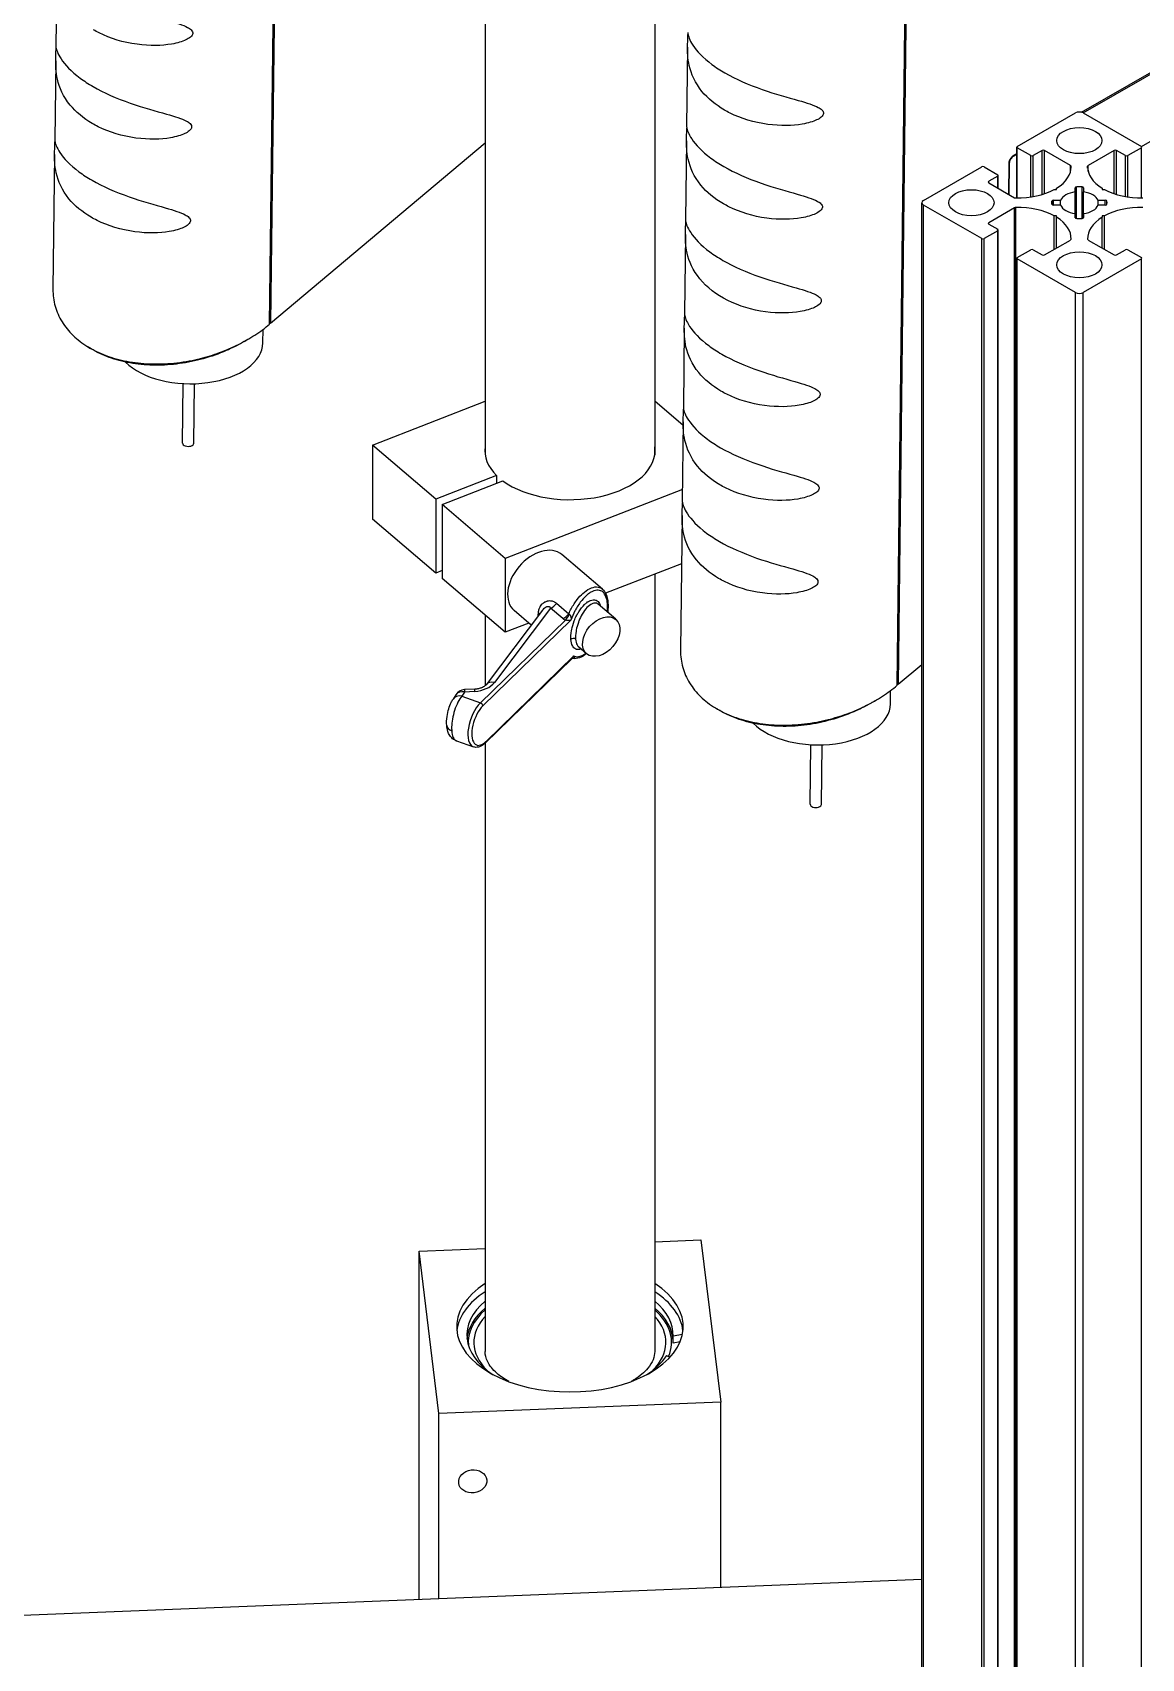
# Model space of a CAD drawing. Header units: millimetres. Extents: x 0 to 7722, y 0 to 5460.
# Drawn here: x 5138.8 to 5335, y 4114.8 to 4402.5 of the extents above; entities that cross this region are included whole.
import ezdxf

# ---------------------------------------------------------------- set-up
doc = ezdxf.new("R2010")
doc.units = ezdxf.units.MM
doc.header["$LTSCALE"] = 5
doc.layers.get('0').update_dxf_attribs({"linetype": 'CONTINUOUS'})

# ---------------------------------------------------------------- blocks, each defined once
blk = doc.blocks.new('RWFWFWEWEFWEFWEF')
for p, q in [((813.88, 754.18), (1248.61, 1004.52)), ((814.23, 754.05), (1249.1, 1004.47)), ((824.52, 748.12), (1259.39, 998.55)), ((670.23, 716.69), (671.76, 843.42)), ((671.93, 843.46), (670.4, 716.86)), ((708.37, 836.53), (708.37, 693.57)), ((738.37, 823.03), (738.37, 693.57)), ((632.56, 779.89), (632.39, 765.87)), ((781.3, 652.78), (782.78, 779.49)), ((782.95, 779.53), (781.47, 652.95)), ((744.19, 765.71), (744.02, 751.7)), ((632.36, 763.3), (632.19, 749.29)), ((802.53, 748.12), (812.82, 754.05)), ((814.23, 754.05), (824.52, 748.12)), ((814.23, 754.05), (824.52, 748.12)), ((670.4, 716.86), (708.37, 748.75)), ((743.99, 749.13), (743.83, 735.12)), ((632.16, 746.72), (631.87, 722.94)), ((802.44, 746.79), (801.77, 746.41)), ((801.84, 746.37), (801.77, 746.41)), ((802.44, 746.71), (801.84, 746.37)), ((802.44, 739.01), (802.44, 748)), ((804.94, 746.5), (802.53, 747.88)), ((802.53, 739.01), (802.53, 747.88)), ((804.94, 739.18), (804.94, 746.5)), ((806.95, 747.41), (805.36, 746.5)), ((805.36, 739.25), (805.36, 746.5)), ((806.95, 739.63), (806.95, 747.41)), ((811.97, 744.76), (807.37, 747.41)), ((807.37, 739.76), (807.37, 747.41)), ((819.68, 747.41), (815.08, 744.76)), ((819.68, 739.76), (819.68, 747.41)), ((821.69, 746.5), (820.1, 747.41)), ((820.1, 739.63), (820.1, 747.41)), ((821.69, 739.25), (821.69, 746.5)), ((824.52, 747.88), (822.12, 746.5)), ((822.12, 739.18), (822.12, 746.5)), ((824.52, 739.01), (824.52, 747.88)), ((785.95, 738.58), (796.24, 744.5)), ((796.66, 744.5), (799.07, 743.12)), ((799.07, 742.87), (797.48, 741.96)), ((799.07, 740.8), (799.07, 742.87)), ((799.15, 740.74), (799.15, 742.99)), ((801.06, 745.19), (800.99, 739.69)), ((801.13, 745.15), (801.06, 745.19)), ((801.13, 745.15), (801.06, 739.65)), ((811.97, 743.72), (811.97, 744.76)), ((812.06, 744.31), (812.06, 744.65)), ((814.99, 744.31), (814.99, 744.65)), ((815.08, 743.72), (815.08, 744.76)), ((797.48, 741.71), (797.48, 741.96)), ((797.48, 741.71), (802.07, 739.06)), ((809.06, 740.49), (809.5, 740.49)), ((809.5, 740.49), (809.5, 740.74)), ((812.78, 740.08), (812.78, 740.81)), ((812.78, 736.26), (812.78, 740.08)), ((813.05, 735.36), (813.05, 740.98)), ((814, 735.36), (814, 740.98)), ((814.27, 740.81), (814.27, 740.08)), ((814.27, 736.26), (814.27, 740.08)), ((817.56, 740.74), (817.56, 740.49)), ((817.56, 740.49), (817.99, 740.49)), ((785.66, -271.5), (785.66, 738.17)), ((796.24, 731.84), (785.95, 737.76)), ((785.95, -271.91), (785.95, 737.76)), ((802.07, 737.27), (797.48, 734.63)), ((802.07, -272.4), (802.07, 737.27)), ((802.28, -272.35), (802.28, 737.33)), ((808.65, 737.89), (808.65, 738.44)), ((808.95, 738.6), (810.21, 738.6)), ((808.95, 737.74), (808.95, 738.6)), ((810.21, 737.74), (808.95, 737.74)), ((810.21, 737.74), (810.21, 738.6)), ((816.84, 737.74), (816.84, 738.6)), ((816.84, 738.6), (818.1, 738.6)), ((818.1, 737.74), (816.84, 737.74)), ((818.1, 737.74), (818.1, 738.6)), ((818.4, 737.89), (818.4, 738.44)), ((797.48, 734.38), (797.48, 734.63)), ((797.48, 734.38), (799.07, 733.47)), ((809.5, 735.85), (809.06, 735.85)), ((809.06, 729.9), (809.06, 735.85)), ((809.5, 735.6), (809.5, 735.85)), ((809.5, 730.15), (809.5, 735.6)), ((812.78, 735.53), (812.78, 736.26)), ((812.78, 735.51), (812.78, 736.26)), ((814.27, 735.51), (814.27, 736.26)), ((814.27, 736.26), (814.27, 735.53)), ((817.99, 735.85), (817.56, 735.85)), ((817.56, 735.85), (817.56, 735.6)), ((817.56, 730.15), (817.56, 735.6)), ((817.99, 729.9), (817.99, 735.85)), ((743.8, 732.55), (743.63, 718.54)), ((796.24, -277.83), (796.24, 731.84)), ((799.07, 733.22), (796.66, 731.84)), ((796.66, -277.83), (796.66, 731.84)), ((799.07, -276.45), (799.07, 733.22)), ((799.15, -276.33), (799.15, 733.34)), ((807.37, 728.93), (811.97, 731.57)), ((815.08, 731.57), (819.68, 728.93)), ((802.44, -281.34), (802.44, 728.34)), ((802.53, 728.46), (804.94, 729.84)), ((812.82, 722.29), (802.53, 728.21)), ((802.53, -281.46), (802.53, 728.21)), ((805.36, 729.84), (806.95, 728.93)), ((824.52, 728.21), (814.23, 722.29)), ((820.1, 728.93), (821.69, 729.84)), ((822.12, 729.84), (824.52, 728.46)), ((824.52, -281.46), (824.52, 728.21)), ((812.82, -287.38), (812.82, 722.29)), ((814.23, -287.38), (814.23, 722.29)), ((670.4, 716.86), (670.23, 716.75)), ((669.03, 713.35), (669.06, 715.76)), ((743.6, 715.96), (743.44, 701.95)), ((654.81, 695.62), (654.94, 706.17)), ((656.81, 695.6), (656.94, 706.14)), ((688.41, 695.27), (708.37, 703.03)), ((738.37, 703.09), (743.4, 698.8)), ((743.41, 699.38), (743.25, 685.37)), ((688.41, 695.27), (688.41, 682.19)), ((699.61, 685.73), (688.41, 695.27)), ((710.37, 689.91), (699.61, 685.73)), ((700.73, 684.77), (711.49, 688.96)), ((710.37, 689.91), (710.37, 688.52)), ((699.61, 685.73), (699.61, 672.64)), ((743.27, 687.42), (711.93, 675.23)), ((699.61, 672.64), (688.41, 682.19)), ((700.73, 684.77), (700.73, 671.69)), ((711.93, 675.23), (700.73, 684.77)), ((743.22, 682.79), (742.94, 659.03)), ((711.93, 675.23), (711.93, 662.15)), ((729.11, 669.79), (721.94, 675.89)), ((743.12, 674.28), (729.67, 669.05)), ((700.73, 673.08), (699.61, 672.64)), ((711.93, 662.15), (700.73, 671.69)), ((738.37, 672.44), (738.37, 534.86)), ((708.37, 665.18), (708.37, 652.72)), ((718.51, 666.07), (708.53, 652.88)), ((719.96, 666.41), (710, 653.25)), ((716.52, 663.43), (713.51, 666)), ((722.13, 664.57), (719.96, 666.41)), ((721, 667.28), (723.16, 665.43)), ((723.88, 666.8), (723.88, 666.8)), ((731.52, 664.45), (728.38, 667.12)), ((707.52, 649.67), (722.57, 664.32)), ((723.54, 664.29), (707.97, 649.12)), ((716.12, 663.78), (711.93, 662.15)), ((726.33, 658.36), (724.91, 659.57)), ((723.64, 657.42), (708.4, 642.58)), ((708.46, 642.79), (724.04, 657.96)), ((781.47, 652.95), (785.66, 656.47)), ((703.17, 651.09), (702.68, 650.34)), ((704.72, 651.58), (704.24, 650.83)), ((704.24, 650.83), (707.52, 649.67)), ((706.5, 652.11), (704.72, 652)), ((706.51, 651.7), (704.72, 651.58)), ((780.1, 649.45), (780.13, 651.85)), ((781.47, 652.95), (781.3, 652.84)), ((703.29, 642.93), (706.3, 641.87)), ((708.37, 642.56), (708.37, 534.86)), ((765.89, 631.72), (766.01, 642.26)), ((767.89, 631.69), (768.01, 642.23)), ((696.69, 552.63), (708.37, 553.1)), ((700.18, 523.91), (696.69, 552.63)), ((696.69, 490.97), (696.69, 552.63)), ((738.37, 554.31), (746.56, 554.64)), ((746.56, 554.64), (750.05, 525.92)), ((743.28, 537.9), (741.62, 537.56)), ((741.62, 536.34), (741.62, 537.56)), ((742.87, 536.59), (741.62, 536.34)), ((740.49, 534.17), (741.09, 533.87)), ((750.05, 525.92), (700.18, 523.91)), ((700.18, 491.11), (700.18, 523.91)), ((750.05, 493.12), (750.05, 525.92)), ((785.66, 494.55), (309.92, 475.38))]:
    blk.add_line(p, q)
blk.add_arc((704.85, 650), 2, 93.7239, 147.1113)
for centre, major_axis, ratio, start_param, end_param in [((813.53, 753.64), (1, 0), 0.575862, 0.785398, 2.356194), ((802.74, 748), (-0.3, 0), 0.575862, 5.497787, 7.068583), ((824.31, 748), (0.3, 0), 0.575862, 5.497787, 7.068583), ((801.76, 745.59), (-0.499, -0.867), 0.578093, 3.911442, 5.482239), ((801.83, 745.55), (-0.499, -0.867), 0.578093, 3.911442, 5.482239), ((805.15, 746.62), (-0.3, 0), 0.575862, 0.785398, 2.356194), ((807.16, 747.29), (-0.3, 0), 0.575862, 3.926991, 5.497787), ((819.89, 747.29), (-0.3, 0), 0.575862, 3.926991, 5.497787), ((821.91, 746.62), (-0.3, 0), 0.575862, 0.785398, 2.356194), ((796.45, 744.38), (0.3, 0), 0.575862, 0.785398, 2.356194), ((798.85, 742.99), (0.3, 0), 0.575862, 5.497787, 7.068583), ((802.57, 744.48), (9.5, 0), 0.575862, 5.529887, 6.313568), ((811.76, 744.64), (0.3, 0), 0.575862, 0.030383, 0.785398), ((824.49, 744.48), (-9.5, 0), 0.575862, 6.252803, 7.036484), ((815.29, 744.64), (-0.3, 0), 0.575862, 5.497787, 6.252803), ((797.69, 741.83), (-0.3, 0), 0.575862, 5.497787, 7.068583), ((802.57, 744.48), (9.5, 0), 0.575862, 4.682006, 5.465688), ((813.53, 738.17), (-3.4, 0), 0.575862, 4.933427, 6.062147), ((813.08, 740.81), (-0.3, 0), 0.575862, 4.809801, 6.284743), ((813.53, 738.17), (4.9, 0), 0.575862, 1.473384, 1.668209), ((813.97, 740.81), (0.3, 0), 0.575862, 6.281627, 7.756569), ((813.53, 738.17), (3.4, 0), 0.575862, 0.221038, 1.349758), ((824.49, 744.48), (9.5, 0), 0.575862, 3.95909, 4.742772), ((786.66, 738.17), (-1, 0), 0.575862, 5.497787, 7.068583), ((802.29, 739.18), (0.3, 0), 0.575862, 3.926991, 4.682006), ((802.29, 737.15), (-0.3, 0), 0.575862, 4.742772, 5.497787), ((802.57, 731.86), (-9.5, 0), 0.575862, 3.95909, 4.742772), ((813.53, 738.17), (-4.9, 0), 0.575862, 6.185773, 6.380598), ((808.95, 738.43), (-0.3, 0), 0.575862, 4.710831, 6.185773), ((808.95, 737.91), (-0.3, 0), 0.575862, 0.097412, 1.572354), ((813.53, 738.17), (-3.4, 0), 0.575862, 0.221038, 1.349758), ((813.53, 738.17), (3.4, 0), 0.575862, 4.933427, 6.062147), ((824.49, 731.86), (-9.5, 0), 0.575862, 4.682006, 5.465688), ((818.1, 738.43), (0.3, 0), 0.575862, 0.097412, 1.572354), ((818.1, 737.91), (0.3, 0), 0.575862, 4.710831, 6.185773), ((813.53, 738.17), (4.9, 0), 0.575862, 6.185773, 6.380598), ((797.69, 734.5), (-0.3, 0), 0.575862, 5.497787, 7.068583), ((802.57, 731.86), (9.5, 0), 0.575862, 6.252803, 7.036484), ((813.08, 735.53), (-0.3, 0), 0.575862, 6.281627, 7.756569), ((813.53, 738.17), (-4.9, 0), 0.575862, 1.473384, 1.668209), ((813.97, 735.53), (0.3, 0), 0.575862, 4.809801, 6.284743), ((824.49, 731.86), (-9.5, 0), 0.575862, 5.529887, 6.313568), ((796.45, 731.96), (-0.3, 0), 0.575862, 0.785398, 2.356194), ((798.85, 733.34), (0.3, 0), 0.575862, 5.497787, 7.068583), ((811.76, 731.7), (0.3, 0), 0.575862, 5.497787, 6.252803), ((815.29, 731.7), (-0.3, 0), 0.575862, 0.030383, 0.785398), ((802.74, 728.34), (-0.3, 0), 0.575862, 5.497787, 7.068583), ((805.15, 729.72), (0.3, 0), 0.575862, 0.785398, 2.356194), ((807.16, 729.05), (0.3, 0), 0.575862, 3.926991, 5.497787), ((819.89, 729.05), (0.3, 0), 0.575862, 3.926991, 5.497787), ((821.91, 729.72), (0.3, 0), 0.575862, 0.785398, 2.356194), ((824.31, 728.34), (0.3, 0), 0.575862, 5.497787, 7.068583), ((813.53, 722.7), (-1, 0), 0.575862, 0.785398, 2.356194), ((656.03, 713.51), (13, -0.16), 0.567712, 3.663323, 6.283185), ((655.81, 695.61), (-1, 0.012), 0.567712, 0, 3.141593), ((723.37, 694.28), (-15.05, 0), 0.575862, 6.201649, 6.810922), ((723.37, 694.28), (15.05, 0), 0.575862, 3.802317, 6.364722), ((717.73, 670.94), (-4.22, -4.95), 0.677403, 3.141593, 6.283185), ((716.17, 665.29), (-1.99, 0.18), 0.338841, 3.567301, 3.797974), ((719.84, 667.99), (1.3, 1.52), 0.677403, 4.115438, 4.815649), ((722, 666.15), (1.3, 1.52), 0.677403, 4.115438, 4.815649), ((722.45, 665.9), (0.67, 1.89), 0.468314, 3.901102, 4.573838), ((726.27, 662.89), (1.76, 4.96), 0.468314, 0.625527, 0.682803), ((729.61, 667.34), (0.498, 0.039), 0.60839, 5.65202, 6.283186), ((736.43, 675.45), (-14.47, -10.7), 0.243558, 0.056488, 0.162838), ((723.96, 660.74), (0.498, 0.039), 0.60839, 0.548051, 2.510428), ((706.4, 654.13), (-3.99, -0.31), 0.60839, 1.549535, 2.6464), ((710.13, 651.67), (-1.59, 1.21), 0.698304, 5.267309, 6.283185), ((704.36, 649.25), (-1.68, 1.09), 0.719813, 5.214787, 6.28319), ((704.85, 650), (-1.68, 1.09), 0.719813, 5.214787, 6.283185), ((704.85, 650), (-0.13, 2), 0.016873, 0, 0.65414), ((706.63, 650.12), (-0.13, 2), 0.016873, 0, 0.65414), ((707.8, 646.11), (-1.5, -4.24), 0.468314, 3.901102, 6.283185), ((708.22, 645.96), (-1.34, -3.77), 0.468314, 3.901102, 7.042695), ((707.55, 649.27), (0.349, -0.358), 0.640736, 0.656028, 2.226824), ((767.1, 649.61), (13, -0.15), 0.567938, 3.664218, 6.283185), ((703.55, 645.79), (-1.99, -0.16), 0.60839, 0.000003, 0.939632), ((708.05, 642.94), (0.349, -0.358), 0.640736, 0, 0.656028), ((766.89, 631.71), (-1, 0.012), 0.567938, 0, 3.141593), ((723.37, 539.27), (-20.05, 0), 0.575862, 5.557628, 10.150335), ((723.37, 537.8), (-20.05, 0), 0.575862, 5.557628, 6.219415), ((723.37, 537.8), (20.05, 0), 0.575862, 0.06377, 0.725557), ((723.37, 537.8), (-18.25, 0), 0.575862, 5.677159, 7.016184), ((723.37, 536.58), (-18.25, 0), 0.575862, 5.677159, 6.224809), ((723.37, 536.49), (-18, 0), 0.575862, 5.6975, 6.330929), ((723.37, 536.49), (-17, 0), 0.575862, 5.793228, 6.811082), ((723.37, 536.49), (17, 0), 0.575862, 5.755289, 6.773143), ((723.37, 537.8), (18.25, 0), 0.575862, 6.260414, 6.889212), ((723.37, 536.58), (18.25, 0), 0.575862, 0.022771, 0.606027), ((723.37, 536.49), (18, 0), 0.575862, 6.039891, 6.868871), ((723.37, 537.8), (18.25, 0), 0.575862, 5.550186, 5.930148)]:
    blk.add_ellipse(centre, major_axis=major_axis, ratio=ratio, start_param=start_param, end_param=end_param)
for centre, major_axis, ratio in [((813.53, 749.16), (4, 0), 0.575862), ((794.43, 738.17), (4, 0), 0.575862), ((813.53, 727.17), (4, 0), 0.575862), ((728.92, 661.4), (-2.59, -3.04), 0.677403), ((706.16, 511.89), (2.48, 0.3), 0.815551)]:
    blk.add_ellipse(centre, major_axis=major_axis, ratio=ratio)
for points, knots in [([(639.19, 775.31), (641.09, 774.21), (643.33, 773.24), (648.1, 771.57), (650.31, 770.97), (653.68, 770.01), (654.91, 769.62), (655.93, 769.08), (656.16, 768.93), (656.44, 768.65), (656.53, 768.54), (656.61, 768.31), (656.63, 768.21), (656.6, 768.01), (656.57, 767.92), (656.44, 767.7), (656.33, 767.58), (655.98, 767.28), (655.69, 767.11), (654.76, 766.68), (653.89, 766.42), (651.17, 765.95), (649.05, 765.89), (644.32, 766.53), (642.05, 767.23), (639.72, 768.38), (639.38, 768.57), (639.05, 768.76)], [0, 0, 0, 0, 0.80873, 0.80873, 1.585151, 1.585151, 2.225337, 2.225337, 2.416734, 2.416734, 2.529093, 2.529093, 2.612575, 2.612575, 2.695402, 2.695402, 2.810775, 2.810775, 3.034285, 3.034285, 3.536237, 3.536237, 4.364925, 4.364925, 5.249459, 5.249459, 5.406479, 5.406479, 5.406479, 5.406479]), ([(744.22, 768.29), (744.21, 768.24), (744.22, 768.16), (744.3, 767.69), (744.51, 766.97), (745.8, 765.01), (746.9, 763.83), (749.2, 762.12), (749.98, 761.62), (750.81, 761.14)], [8.801493, 8.801493, 8.801493, 8.801493, 9.019225, 9.019225, 9.766629, 9.766629, 10.588479, 10.588479, 10.944218, 10.944218, 10.944218, 10.944218]), ([(638.82, 752.19), (637.26, 753.1), (635.94, 754.2), (633.68, 756.96), (633, 758.53), (632.38, 761.3), (632.34, 762.48), (632.37, 763.76), (632.38, 764.1), (632.4, 764.62), (632.41, 764.82), (632.42, 765.14), (632.43, 765.26), (632.43, 765.44), (632.43, 765.5), (632.43, 765.55)], [5.411798, 5.411798, 5.411798, 5.411798, 6.157643, 6.157643, 7.051403, 7.051403, 7.815114, 7.815114, 8.052426, 8.052426, 8.189695, 8.189695, 8.28148, 8.28148, 8.336067, 8.336067, 8.336067, 8.336067]), ([(632.39, 765.87), (632.39, 765.83), (632.39, 765.75), (632.48, 765.27), (632.69, 764.56), (633.98, 762.6), (635.08, 761.41), (637.38, 759.71), (638.15, 759.21), (638.99, 758.73)], [8.800541, 8.800541, 8.800541, 8.800541, 9.019225, 9.019225, 9.766629, 9.766629, 10.588479, 10.588479, 10.944218, 10.944218, 10.944218, 10.944218]), ([(750.74, 754.56), (749.14, 755.48), (747.79, 756.59), (745.51, 759.38), (744.83, 760.94), (744.2, 763.72), (744.17, 764.9), (744.19, 766.17), (744.21, 766.51), (744.23, 767.03), (744.24, 767.24), (744.25, 767.56), (744.25, 767.68), (744.26, 767.8), (744.26, 767.81), (744.26, 767.82)], [5.398067, 5.398067, 5.398067, 5.398067, 6.157643, 6.157643, 7.051403, 7.051403, 7.815114, 7.815114, 8.052426, 8.052426, 8.189695, 8.189695, 8.28148, 8.28148, 8.290683, 8.290683, 8.290683, 8.290683]), ([(750.81, 761.14), (752.72, 760.04), (754.95, 759.06), (759.72, 757.4), (761.94, 756.8), (765.3, 755.84), (766.54, 755.45), (767.55, 754.91), (767.79, 754.76), (768.07, 754.48), (768.16, 754.36), (768.23, 754.16), (768.25, 754.08), (768.25, 754.01)], [0, 0, 0, 0, 0.80873, 0.80873, 1.585151, 1.585151, 2.225337, 2.225337, 2.416734, 2.416734, 2.529093, 2.529093, 2.59477, 2.59477, 2.59477, 2.59477]), ([(638.99, 758.73), (640.89, 757.63), (643.13, 756.65), (647.9, 754.98), (650.11, 754.39), (653.48, 753.42), (654.71, 753.04), (655.73, 752.49), (655.96, 752.34), (656.24, 752.06), (656.33, 751.95), (656.41, 751.73), (656.43, 751.63), (656.4, 751.43), (656.37, 751.33), (656.24, 751.11), (656.13, 751), (655.78, 750.69), (655.49, 750.53), (654.56, 750.09), (653.69, 749.83), (650.97, 749.36), (648.85, 749.3), (644.12, 749.94), (641.85, 750.64), (639.51, 751.8), (639.16, 751.99), (638.82, 752.19)], [0, 0, 0, 0, 0.80873, 0.80873, 1.585151, 1.585151, 2.225337, 2.225337, 2.416734, 2.416734, 2.529093, 2.529093, 2.612575, 2.612575, 2.695402, 2.695402, 2.810775, 2.810775, 3.034285, 3.034285, 3.536237, 3.536237, 4.364925, 4.364925, 5.249459, 5.249459, 5.411798, 5.411798, 5.411798, 5.411798]), ([(768.25, 754.01), (768.25, 753.99), (768.24, 753.96), (768.23, 753.84), (768.19, 753.75), (768.07, 753.53), (767.96, 753.41), (767.61, 753.11), (767.31, 752.94), (766.39, 752.51), (765.52, 752.25), (762.79, 751.78), (760.68, 751.72), (755.95, 752.36), (753.68, 753.05), (751.37, 754.2), (751.05, 754.38), (750.74, 754.56)], [2.59477, 2.59477, 2.59477, 2.59477, 2.612575, 2.612575, 2.695402, 2.695402, 2.810775, 2.810775, 3.034285, 3.034285, 3.536237, 3.536237, 4.364925, 4.364925, 5.249459, 5.249459, 5.398067, 5.398067, 5.398067, 5.398067]), ([(750.54, 737.97), (748.94, 738.89), (747.59, 740.01), (745.31, 742.79), (744.64, 744.36), (744.01, 747.14), (743.98, 748.31), (744, 749.59), (744.01, 749.93), (744.04, 750.45), (744.04, 750.65), (744.06, 750.97), (744.06, 751.09), (744.06, 751.22), (744.06, 751.23), (744.06, 751.24)], [5.398067, 5.398067, 5.398067, 5.398067, 6.157643, 6.157643, 7.051403, 7.051403, 7.815114, 7.815114, 8.052426, 8.052426, 8.189695, 8.189695, 8.28148, 8.28148, 8.290683, 8.290683, 8.290683, 8.290683]), ([(744.02, 751.7), (744.02, 751.66), (744.03, 751.58), (744.11, 751.1), (744.32, 750.39), (745.61, 748.43), (746.71, 747.24), (749.01, 745.54), (749.78, 745.04), (750.62, 744.55)], [8.801493, 8.801493, 8.801493, 8.801493, 9.019225, 9.019225, 9.766629, 9.766629, 10.588479, 10.588479, 10.944218, 10.944218, 10.944218, 10.944218]), ([(638.62, 735.61), (637.06, 736.52), (635.74, 737.61), (633.48, 740.38), (632.8, 741.94), (632.18, 744.72), (632.14, 745.9), (632.17, 747.17), (632.18, 747.51), (632.2, 748.03), (632.21, 748.23), (632.22, 748.55), (632.23, 748.68), (632.23, 748.85), (632.23, 748.91), (632.23, 748.96)], [5.411798, 5.411798, 5.411798, 5.411798, 6.157643, 6.157643, 7.051403, 7.051403, 7.815114, 7.815114, 8.052426, 8.052426, 8.189695, 8.189695, 8.28148, 8.28148, 8.336067, 8.336067, 8.336067, 8.336067]), ([(632.19, 749.29), (632.19, 749.24), (632.19, 749.16), (632.28, 748.68), (632.49, 747.97), (633.78, 746.01), (634.88, 744.83), (637.18, 743.12), (637.95, 742.62), (638.79, 742.14)], [8.800541, 8.800541, 8.800541, 8.800541, 9.019225, 9.019225, 9.766629, 9.766629, 10.588479, 10.588479, 10.944218, 10.944218, 10.944218, 10.944218]), ([(750.62, 744.55), (752.53, 743.46), (754.76, 742.48), (759.53, 740.81), (761.75, 740.22), (765.11, 739.25), (766.34, 738.87), (767.36, 738.32), (767.6, 738.17), (767.88, 737.9), (767.96, 737.78), (768.04, 737.58), (768.05, 737.5), (768.05, 737.42)], [0, 0, 0, 0, 0.80873, 0.80873, 1.585151, 1.585151, 2.225337, 2.225337, 2.416734, 2.416734, 2.529093, 2.529093, 2.59477, 2.59477, 2.59477, 2.59477]), ([(638.79, 742.14), (640.69, 741.04), (642.93, 740.06), (647.7, 738.4), (649.91, 737.8), (653.28, 736.83), (654.51, 736.45), (655.53, 735.91), (655.76, 735.75), (656.04, 735.48), (656.13, 735.36), (656.21, 735.14), (656.23, 735.04), (656.2, 734.84), (656.17, 734.74), (656.04, 734.52), (655.93, 734.41), (655.58, 734.11), (655.29, 733.94), (654.36, 733.5), (653.49, 733.24), (650.77, 732.78), (648.65, 732.72), (643.92, 733.36), (641.65, 734.05), (639.31, 735.22), (638.96, 735.41), (638.62, 735.61)], [0, 0, 0, 0, 0.80873, 0.80873, 1.585151, 1.585151, 2.225337, 2.225337, 2.416734, 2.416734, 2.529093, 2.529093, 2.612575, 2.612575, 2.695402, 2.695402, 2.810775, 2.810775, 3.034285, 3.034285, 3.536237, 3.536237, 4.364925, 4.364925, 5.249459, 5.249459, 5.411798, 5.411798, 5.411798, 5.411798]), ([(768.05, 737.42), (768.05, 737.4), (768.05, 737.38), (768.04, 737.26), (768, 737.16), (767.87, 736.94), (767.76, 736.83), (767.42, 736.53), (767.12, 736.36), (766.19, 735.92), (765.33, 735.66), (762.6, 735.2), (760.49, 735.13), (755.76, 735.77), (753.49, 736.47), (751.18, 737.62), (750.86, 737.79), (750.54, 737.97)], [2.59477, 2.59477, 2.59477, 2.59477, 2.612575, 2.612575, 2.695402, 2.695402, 2.810775, 2.810775, 3.034285, 3.034285, 3.536237, 3.536237, 4.364925, 4.364925, 5.249459, 5.249459, 5.398067, 5.398067, 5.398067, 5.398067]), ([(767.86, 720.84), (767.86, 720.82), (767.86, 720.8), (767.84, 720.67), (767.81, 720.58), (767.68, 720.36), (767.57, 720.24), (767.22, 719.94), (766.93, 719.77), (766, 719.34), (765.13, 719.08), (762.41, 718.61), (760.29, 718.55), (755.56, 719.19), (753.29, 719.89), (749.29, 721.88), (747.61, 723.17), (745.12, 726.21), (744.44, 727.77), (743.82, 730.55), (743.78, 731.73), (743.81, 733.01), (743.82, 733.35), (743.84, 733.87), (743.85, 734.07), (743.86, 734.39), (743.87, 734.51), (743.87, 734.63), (743.87, 734.64), (743.87, 734.65)], [2.59477, 2.59477, 2.59477, 2.59477, 2.612575, 2.612575, 2.695402, 2.695402, 2.810775, 2.810775, 3.034285, 3.034285, 3.536237, 3.536237, 4.364925, 4.364925, 5.249459, 5.249459, 6.157643, 6.157643, 7.051403, 7.051403, 7.815114, 7.815114, 8.052426, 8.052426, 8.189695, 8.189695, 8.28148, 8.28148, 8.290683, 8.290683, 8.290683, 8.290683]), ([(743.83, 735.12), (743.83, 735.07), (743.83, 734.99), (743.91, 734.52), (744.12, 733.81), (745.42, 731.84), (746.51, 730.66), (748.82, 728.96), (749.59, 728.45), (750.43, 727.97), (752.33, 726.87), (754.57, 725.89), (759.34, 724.23), (761.55, 723.63), (764.92, 722.67), (766.15, 722.28), (767.17, 721.74), (767.4, 721.59), (767.68, 721.31), (767.77, 721.2), (767.84, 720.99), (767.86, 720.92), (767.86, 720.84)], [8.801493, 8.801493, 8.801493, 8.801493, 9.019225, 9.019225, 9.766629, 9.766629, 10.588479, 10.588479, 10.944218, 10.944218, 10.944218, 11.752947, 11.752947, 12.529368, 12.529368, 13.169554, 13.169554, 13.360951, 13.360951, 13.473311, 13.473311, 13.538988, 13.538988, 13.538988, 13.538988]), ([(631.87, 722.94), (631.87, 722.78), (631.87, 722.63), (631.89, 721.96), (631.94, 721.45), (632.11, 720.46), (632.23, 719.97), (632.54, 719.02), (632.72, 718.55), (633.16, 717.64), (633.41, 717.2), (633.97, 716.35), (634.28, 715.94), (634.97, 715.15), (635.34, 714.77), (636.13, 714.04), (636.56, 713.7), (637.46, 713.04), (637.93, 712.74), (638.93, 712.16), (639.46, 711.89), (640.55, 711.4), (641.11, 711.17), (642.29, 710.76), (642.89, 710.58), (644.14, 710.27), (644.78, 710.13), (646.09, 709.9), (646.76, 709.82), (648.12, 709.69), (648.81, 709.65), (650.22, 709.62), (650.93, 709.63), (652.36, 709.7), (653.09, 709.76), (654.54, 709.93), (655.27, 710.04), (656.66, 710.3), (657.32, 710.44), (659.13, 710.89), (660.27, 711.24), (661.79, 711.8), (662.2, 711.96), (663.32, 712.42), (664.02, 712.74), (665.71, 713.59), (666.69, 714.15), (668.55, 715.36), (669.42, 716.01), (670.23, 716.69)], [1.790241, 1.790241, 1.790241, 1.790241, 1.858092, 1.858092, 2.077968, 2.077968, 2.295857, 2.295857, 2.512345, 2.512345, 2.72711, 2.72711, 2.941012, 2.941012, 3.153655, 3.153655, 3.366111, 3.366111, 3.57785, 3.57785, 3.789587, 3.789587, 4.002043, 4.002043, 4.214679, 4.214679, 4.42858, 4.42858, 4.643339, 4.643339, 4.859827, 4.859827, 5.077712, 5.077712, 5.297587, 5.297587, 5.51914, 5.51914, 5.72219, 5.72219, 6.078839, 6.078839, 6.212892, 6.212892, 6.447887, 6.447887, 6.801191, 6.801191, 7.154962, 7.154962, 7.154962, 7.154962]), ([(750.1, 704.84), (748.53, 705.75), (747.2, 706.85), (744.93, 709.62), (744.25, 711.19), (743.62, 713.97), (743.59, 715.15), (743.61, 716.42), (743.62, 716.76), (743.65, 717.28), (743.66, 717.49), (743.67, 717.81), (743.67, 717.93), (743.68, 718.1), (743.68, 718.16), (743.68, 718.21)], [5.406479, 5.406479, 5.406479, 5.406479, 6.157643, 6.157643, 7.051403, 7.051403, 7.815114, 7.815114, 8.052426, 8.052426, 8.189695, 8.189695, 8.28148, 8.28148, 8.33479, 8.33479, 8.33479, 8.33479]), ([(743.63, 718.54), (743.63, 718.49), (743.64, 718.41), (743.72, 717.93), (743.93, 717.22), (745.22, 715.26), (746.32, 714.08), (748.62, 712.37), (749.39, 711.87), (750.23, 711.39)], [8.801493, 8.801493, 8.801493, 8.801493, 9.019225, 9.019225, 9.766629, 9.766629, 10.588479, 10.588479, 10.944218, 10.944218, 10.944218, 10.944218]), ([(666.35, 713.97), (666.33, 713.96), (666.32, 713.95), (666.27, 713.92), (666.23, 713.9), (666.14, 713.85), (666.08, 713.81), (665.93, 713.73), (665.84, 713.67), (665.71, 713.59), (665.66, 713.57), (665.61, 713.54)], [0.0589308, 0.0589308, 0.0589308, 0.0589308, 0.0729617, 0.0729617, 0.092804, 0.092804, 0.1175708, 0.1175708, 0.1508769, 0.1508769, 0.167735, 0.167735, 0.167735, 0.167735]), ([(665.61, 713.54), (664.63, 712.97), (662.34, 711.82), (658.51, 710.47), (654.28, 709.59), (650.03, 709.31), (645.95, 709.63), (642.19, 710.55), (639.99, 711.53), (638.87, 712.18), (638.74, 712.25), (638.62, 712.33)], [0.00518452, 0.00518452, 0.00518452, 0.00518452, 0.00877645, 0.01312689, 0.01747733, 0.02177676, 0.02607619, 0.03033977, 0.03460334, 0.03460334, 0.03514054, 0.03514054, 0.03514054, 0.03514054]), ([(750.23, 711.39), (752.14, 710.29), (754.37, 709.31), (759.14, 707.65), (761.36, 707.05), (764.72, 706.08), (765.95, 705.7), (766.97, 705.16), (767.21, 705.01), (767.49, 704.73), (767.57, 704.61), (767.66, 704.39), (767.67, 704.29), (767.65, 704.09), (767.61, 703.99), (767.48, 703.78), (767.38, 703.66), (767.03, 703.36), (766.73, 703.19), (765.8, 702.75), (764.94, 702.5), (762.21, 702.03), (760.1, 701.97), (755.37, 702.61), (753.1, 703.3), (750.77, 704.46), (750.43, 704.64), (750.1, 704.84)], [0, 0, 0, 0, 0.80873, 0.80873, 1.585151, 1.585151, 2.225337, 2.225337, 2.416734, 2.416734, 2.529093, 2.529093, 2.612575, 2.612575, 2.695402, 2.695402, 2.810775, 2.810775, 3.034285, 3.034285, 3.536237, 3.536237, 4.364925, 4.364925, 5.249459, 5.249459, 5.406479, 5.406479, 5.406479, 5.406479]), ([(749.87, 688.27), (748.31, 689.18), (746.99, 690.28), (744.73, 693.04), (744.06, 694.61), (743.43, 697.38), (743.39, 698.56), (743.42, 699.84), (743.43, 700.18), (743.45, 700.7), (743.46, 700.9), (743.47, 701.22), (743.48, 701.34), (743.48, 701.52), (743.48, 701.57), (743.48, 701.63)], [5.411798, 5.411798, 5.411798, 5.411798, 6.157643, 6.157643, 7.051403, 7.051403, 7.815114, 7.815114, 8.052426, 8.052426, 8.189695, 8.189695, 8.28148, 8.28148, 8.33479, 8.33479, 8.33479, 8.33479]), ([(743.44, 701.95), (743.44, 701.91), (743.44, 701.83), (743.53, 701.35), (743.74, 700.64), (745.03, 698.68), (746.13, 697.49), (748.43, 695.79), (749.2, 695.29), (750.04, 694.8)], [8.801493, 8.801493, 8.801493, 8.801493, 9.019225, 9.019225, 9.766629, 9.766629, 10.588479, 10.588479, 10.944218, 10.944218, 10.944218, 10.944218]), ([(750.04, 694.8), (751.94, 693.7), (754.18, 692.73), (758.95, 691.06), (761.16, 690.47), (764.53, 689.5), (765.76, 689.12), (766.78, 688.57), (767.01, 688.42), (767.29, 688.14), (767.38, 688.03), (767.46, 687.81), (767.48, 687.71), (767.45, 687.51), (767.42, 687.41), (767.29, 687.19), (767.18, 687.08), (766.83, 686.77), (766.54, 686.61), (765.61, 686.17), (764.74, 685.91), (762.02, 685.44), (759.9, 685.38), (755.17, 686.02), (752.9, 686.72), (750.57, 687.88), (750.21, 688.07), (749.87, 688.27)], [0, 0, 0, 0, 0.80873, 0.80873, 1.585151, 1.585151, 2.225337, 2.225337, 2.416734, 2.416734, 2.529093, 2.529093, 2.612575, 2.612575, 2.695402, 2.695402, 2.810775, 2.810775, 3.034285, 3.034285, 3.536237, 3.536237, 4.364925, 4.364925, 5.249459, 5.249459, 5.411798, 5.411798, 5.411798, 5.411798]), ([(749.68, 671.69), (748.12, 672.6), (746.8, 673.69), (744.54, 676.46), (743.86, 678.02), (743.23, 680.8), (743.2, 681.98), (743.22, 683.26), (743.24, 683.59), (743.26, 684.12), (743.27, 684.32), (743.28, 684.64), (743.28, 684.76), (743.29, 684.93), (743.29, 684.99), (743.29, 685.04)], [5.411798, 5.411798, 5.411798, 5.411798, 6.157643, 6.157643, 7.051403, 7.051403, 7.815114, 7.815114, 8.052426, 8.052426, 8.189695, 8.189695, 8.28148, 8.28148, 8.33479, 8.33479, 8.33479, 8.33479]), ([(743.25, 685.37), (743.24, 685.32), (743.25, 685.24), (743.33, 684.77), (743.54, 684.06), (744.83, 682.09), (745.93, 680.91), (748.23, 679.2), (749.01, 678.7), (749.84, 678.22)], [8.801493, 8.801493, 8.801493, 8.801493, 9.019225, 9.019225, 9.766629, 9.766629, 10.588479, 10.588479, 10.944218, 10.944218, 10.944218, 10.944218]), ([(749.84, 678.22), (751.75, 677.12), (753.98, 676.14), (758.75, 674.48), (760.97, 673.88), (764.33, 672.92), (765.57, 672.53), (766.58, 671.99), (766.82, 671.84), (767.1, 671.56), (767.19, 671.44), (767.27, 671.22), (767.28, 671.12), (767.26, 670.92), (767.22, 670.83), (767.1, 670.61), (766.99, 670.49), (766.64, 670.19), (766.34, 670.02), (765.42, 669.59), (764.55, 669.33), (761.82, 668.86), (759.71, 668.8), (754.98, 669.44), (752.71, 670.14), (750.37, 671.3), (750.02, 671.49), (749.68, 671.69)], [0, 0, 0, 0, 0.80873, 0.80873, 1.585151, 1.585151, 2.225337, 2.225337, 2.416734, 2.416734, 2.529093, 2.529093, 2.612575, 2.612575, 2.695402, 2.695402, 2.810775, 2.810775, 3.034285, 3.034285, 3.536237, 3.536237, 4.364925, 4.364925, 5.249459, 5.249459, 5.411798, 5.411798, 5.411798, 5.411798]), ([(717.79, 665.55), (717.8, 665.75), (717.83, 665.95), (717.88, 666.14), (717.89, 666.16), (717.9, 666.18), (717.9, 666.2), (717.95, 666.36), (718.02, 666.52), (718.1, 666.66), (718.12, 666.7), (718.14, 666.74), (718.16, 666.77), (718.24, 666.89), (718.33, 667.01), (718.42, 667.11), (718.46, 667.15), (718.51, 667.2), (718.55, 667.24), (718.64, 667.32), (718.74, 667.4), (718.85, 667.46), (718.91, 667.5), (718.97, 667.53), (719.03, 667.56), (719.11, 667.6), (719.2, 667.64), (719.29, 667.67), (719.31, 667.67), (719.34, 667.68), (719.36, 667.69), (719.43, 667.7), (719.49, 667.72), (719.56, 667.73), (719.68, 667.75), (719.81, 667.75), (719.93, 667.74), (719.98, 667.74), (720.03, 667.73), (720.09, 667.72), (720.13, 667.71), (720.17, 667.71), (720.22, 667.69), (720.31, 667.67), (720.41, 667.64), (720.5, 667.6), (720.52, 667.59), (720.55, 667.57), (720.57, 667.56), (720.65, 667.52), (720.72, 667.48), (720.79, 667.43), (720.86, 667.38), (720.93, 667.33), (721, 667.28)], [0, 0, 0, 0, 0.000628144, 0.000628144, 0.000628144, 0.000704432, 0.000704432, 0.000704432, 0.001262757, 0.001262757, 0.001262757, 0.001408864, 0.001408864, 0.001408864, 0.001901319, 0.001901319, 0.001901319, 0.002113296, 0.002113296, 0.002113296, 0.00256458, 0.00256458, 0.00256458, 0.002817728, 0.002817728, 0.002817728, 0.003169944, 0.003169944, 0.003169944, 0.00326296, 0.00326296, 0.00326296, 0.00352216, 0.00352216, 0.00352216, 0.004012659, 0.004012659, 0.004012659, 0.004226592, 0.004226592, 0.004226592, 0.004408933, 0.004408933, 0.004408933, 0.004809931, 0.004809931, 0.004809931, 0.004931024, 0.004931024, 0.004931024, 0.00528324, 0.00528324, 0.00528324, 0.005635456, 0.005635456, 0.005635456, 0.005635456]), ([(723.16, 665.43), (723.3, 665.73), (723.45, 666.03), (723.6, 666.32), (723.92, 666.9), (724.28, 667.46), (724.67, 667.94), (724.98, 668.35), (725.31, 668.71), (725.63, 669.01)], [4.0121774, 4.0121774, 4.0121774, 4.0121774, 4.1615126, 4.1615126, 4.1615126, 4.4625019, 4.4625019, 4.4625019, 4.712389, 4.712389, 4.712389, 4.712389]), ([(730.02, 667.19), (729.99, 667.63), (729.91, 668.07), (729.75, 668.45), (729.61, 668.78), (729.42, 669.07), (729.17, 669.28), (729.07, 669.37), (728.95, 669.44), (728.82, 669.49), (728.81, 669.5), (728.8, 669.5), (728.79, 669.51), (728.65, 669.56), (728.51, 669.59), (728.35, 669.6), (728.05, 669.62), (727.71, 669.54), (727.35, 669.38), (727.18, 669.3), (727, 669.2), (726.82, 669.07), (726.64, 668.95), (726.45, 668.81), (726.28, 668.65), (725.9, 668.31), (725.54, 667.9), (725.21, 667.46), (725.02, 667.19), (724.83, 666.91), (724.66, 666.63), (724.64, 666.6), (724.62, 666.57), (724.6, 666.54), (724.48, 666.34), (724.37, 666.14), (724.26, 665.93), (723.97, 665.36), (723.73, 664.81), (723.54, 664.29)], [0, 0, 0, 0, 0.35592, 0.35592, 0.35592, 0.66432, 0.66432, 0.66432, 0.797638, 0.797638, 0.797638, 0.807358, 0.807358, 0.807358, 0.9447, 0.9447, 0.9447, 1.21224, 1.21224, 1.21224, 1.345958, 1.345958, 1.345958, 1.480235, 1.480235, 1.480235, 1.761324, 1.761324, 1.761324, 1.931184, 1.931184, 1.931184, 1.949652, 1.949652, 1.949652, 2.070634, 2.070634, 2.070634, 2.411865, 2.411865, 2.411865, 2.411865]), ([(725.63, 669.01), (726.4, 669.71), (727.31, 670.2), (728.08, 670.18), (728.47, 670.17), (728.82, 670.03), (729.1, 669.79)], [4.712389, 4.712389, 4.712389, 4.712389, 5.3541624, 5.3541624, 5.3541624, 5.6769107, 5.6769107, 5.6769107, 5.6769107]), ([(726.34, 667.39), (726.56, 667.57), (726.78, 667.7), (726.99, 667.78), (727.35, 667.92), (727.67, 667.94), (727.92, 667.86), (727.96, 667.85), (727.99, 667.83), (728.02, 667.82)], [4.8261192, 4.8261192, 4.8261192, 4.8261192, 5.025496, 5.025496, 5.025496, 5.3631325, 5.3631325, 5.3631325, 5.4081768, 5.4081768, 5.4081768, 5.4081768]), ([(728.02, 667.82), (728.27, 667.71), (728.46, 667.5), (728.59, 667.27), (728.68, 667.11), (728.74, 666.95), (728.79, 666.77)], [5.4081768, 5.4081768, 5.4081768, 5.4081768, 5.7627809, 5.7627809, 5.7627809, 5.9914048, 5.9914048, 5.9914048, 5.9914048]), ([(729.11, 669.79), (729.38, 669.55), (729.6, 669.24), (729.95, 668.44), (730.06, 667.94), (730.1, 667.38)], [0, 0, 0, 0, 0.1800176, 0.1800176, 0.3847755, 0.3847755, 0.3847755, 0.3847755]), ([(718.51, 666.07), (718.52, 666.07), (718.52, 666.07), (718.52, 666.07), (718.53, 666.08), (718.54, 666.1), (718.55, 666.11), (718.63, 666.21), (718.72, 666.31), (718.82, 666.4), (718.83, 666.41), (718.84, 666.42), (718.85, 666.43), (718.95, 666.51), (719.05, 666.59), (719.16, 666.64), (719.17, 666.65), (719.17, 666.65), (719.18, 666.65), (719.24, 666.68), (719.29, 666.7), (719.35, 666.72), (719.4, 666.73), (719.45, 666.74), (719.5, 666.74), (719.51, 666.74), (719.52, 666.74), (719.52, 666.74), (719.57, 666.74), (719.61, 666.73), (719.65, 666.72), (719.66, 666.72), (719.67, 666.72), (719.68, 666.71), (719.71, 666.7), (719.75, 666.68), (719.78, 666.66), (719.78, 666.65), (719.79, 666.65), (719.8, 666.64), (719.87, 666.58), (719.92, 666.5), (719.96, 666.41)], [0.00135259, 0.00135259, 0.00135259, 0.00135259, 0.001360031, 0.001360031, 0.001360031, 0.001409533, 0.001409533, 0.001409533, 0.001813374, 0.001813374, 0.001813374, 0.00186142, 0.00186142, 0.00186142, 0.002266718, 0.002266718, 0.002266718, 0.002287912, 0.002287912, 0.002287912, 0.00249339, 0.00249339, 0.00249339, 0.002696922, 0.002696922, 0.002696922, 0.002720061, 0.002720061, 0.002720061, 0.002906631, 0.002906631, 0.002906631, 0.002946733, 0.002946733, 0.002946733, 0.003126846, 0.003126846, 0.003126846, 0.003173405, 0.003173405, 0.003173405, 0.003626748, 0.003626748, 0.003626748, 0.003626748]), ([(723.16, 665.43), (723.17, 665.41), (723.17, 665.39), (723.18, 665.37), (723.19, 665.35), (723.21, 665.34), (723.23, 665.33)], [0, 0, 0, 0, 0.0000751403, 0.0000751403, 0.0000751403, 0.0001502806, 0.0001502806, 0.0001502806, 0.0001502806]), ([(723.23, 665.33), (723.26, 665.32), (723.28, 665.31), (723.31, 665.29), (723.34, 665.27), (723.36, 665.24), (723.38, 665.22), (723.38, 665.22), (723.38, 665.21), (723.39, 665.21), (723.41, 665.19), (723.42, 665.16), (723.44, 665.14), (723.44, 665.13), (723.45, 665.12), (723.45, 665.11), (723.47, 665.07), (723.49, 665.03), (723.5, 664.98), (723.52, 664.94), (723.53, 664.9), (723.54, 664.86), (723.54, 664.85), (723.54, 664.84), (723.54, 664.83), (723.55, 664.78), (723.56, 664.72), (723.56, 664.67), (723.57, 664.54), (723.56, 664.41), (723.54, 664.29)], [0, 0, 0, 0, 0.00010275, 0.00010275, 0.00010275, 0.000202807, 0.000202807, 0.000202807, 0.00021227, 0.00021227, 0.00021227, 0.000301669, 0.000301669, 0.000301669, 0.000333214, 0.000333214, 0.000333214, 0.000471016, 0.000471016, 0.000471016, 0.000603337, 0.000603337, 0.000603337, 0.000626544, 0.000626544, 0.000626544, 0.000800618, 0.000800618, 0.000800618, 0.001206675, 0.001206675, 0.001206675, 0.001206675]), ([(723.68, 662.62), (723.77, 663.09), (723.92, 663.61), (724.13, 664.17), (724.25, 664.47), (724.39, 664.78), (724.55, 665.09), (724.57, 665.14), (724.59, 665.18), (724.62, 665.22)], [3.6947532, 3.6947532, 3.6947532, 3.6947532, 4.0581917, 4.0581917, 4.0581917, 4.2538082, 4.2538082, 4.2538082, 4.2802722, 4.2802722, 4.2802722, 4.2802722]), ([(726.39, 666.51), (726.12, 666.22), (725.82, 665.82), (725.54, 665.35), (725.33, 664.98), (725.12, 664.56), (724.95, 664.12), (724.92, 664.04), (724.89, 663.96), (724.86, 663.88), (724.7, 663.42), (724.57, 662.96), (724.49, 662.52), (724.48, 662.45), (724.47, 662.39), (724.45, 662.33), (724.37, 661.79), (724.35, 661.32), (724.38, 660.93)], [1.570796, 1.570796, 1.570796, 1.570796, 1.978086, 1.978086, 1.978086, 2.296156, 2.296156, 2.296156, 2.355842, 2.355842, 2.355842, 2.684587, 2.684587, 2.684587, 2.733367, 2.733367, 2.733367, 3.141593, 3.141593, 3.141593, 3.141593]), ([(724.62, 665.22), (724.72, 665.41), (724.83, 665.6), (724.94, 665.79), (725.25, 666.27), (725.59, 666.71), (725.95, 667.05), (726.02, 667.13), (726.09, 667.19), (726.17, 667.26)], [4.2802722, 4.2802722, 4.2802722, 4.2802722, 4.3997846, 4.3997846, 4.3997846, 4.7122989, 4.7122989, 4.7122989, 4.777179, 4.777179, 4.777179, 4.777179]), ([(728.37, 667.13), (728.31, 667.18), (728.25, 667.22), (728.17, 667.25), (728.14, 667.27), (728.1, 667.28), (728.07, 667.29), (728.03, 667.31), (727.99, 667.31), (727.95, 667.32), (727.74, 667.35), (727.51, 667.3), (727.28, 667.2), (726.98, 667.06), (726.67, 666.81), (726.39, 666.51)], [0.6060426, 0.6060426, 0.6060426, 0.6060426, 0.7269878, 0.7269878, 0.7269878, 0.785319, 0.785319, 0.785319, 0.8490605, 0.8490605, 0.8490605, 1.1629678, 1.1629678, 1.1629678, 1.5707963, 1.5707963, 1.5707963, 1.5707963]), ([(723.54, 664.29), (723.47, 664.27), (723.39, 664.25), (723.3, 664.24), (723.25, 664.24), (723.21, 664.24), (723.16, 664.24), (723.16, 664.24), (723.15, 664.24), (723.14, 664.24), (723.1, 664.24), (723.07, 664.24), (723.03, 664.24), (722.99, 664.24), (722.95, 664.24), (722.9, 664.25), (722.89, 664.25), (722.88, 664.25), (722.87, 664.25), (722.84, 664.26), (722.81, 664.26), (722.78, 664.27), (722.76, 664.27), (722.74, 664.27), (722.72, 664.28), (722.7, 664.28), (722.68, 664.29), (722.66, 664.29), (722.63, 664.3), (722.6, 664.31), (722.57, 664.32)], [-0.000005089, -0.000005089, -0.000005089, -0.000005089, 0.000416213, 0.000416213, 0.000416213, 0.000606644, 0.000606644, 0.000606644, 0.000639756, 0.000639756, 0.000639756, 0.000780711, 0.000780711, 0.000780711, 0.000934317, 0.000934317, 0.000934317, 0.000962179, 0.000962179, 0.000962179, 0.001066659, 0.001066659, 0.001066659, 0.00112339, 0.00112339, 0.00112339, 0.001181276, 0.001181276, 0.001181276, 0.001284601, 0.001284601, 0.001284601, 0.001284601]), ([(723.55, 660.89), (723.52, 661.27), (723.53, 661.81), (723.65, 662.45), (723.66, 662.51), (723.67, 662.56), (723.68, 662.62)], [3.1415927, 3.1415927, 3.1415927, 3.1415927, 3.6493742, 3.6493742, 3.6493742, 3.6947532, 3.6947532, 3.6947532, 3.6947532]), ([(724.43, 659.17), (724.42, 659.17), (724.41, 659.18), (724.4, 659.18), (724.16, 659.3), (723.99, 659.49), (723.86, 659.72), (723.66, 660.07), (723.58, 660.49), (723.55, 660.89)], [2.2665841, 2.2665841, 2.2665841, 2.2665841, 2.27858, 2.27858, 2.27858, 2.6211883, 2.6211883, 2.6211883, 3.1415927, 3.1415927, 3.1415927, 3.1415927]), ([(724.38, 660.93), (724.41, 660.54), (724.49, 660.18), (724.64, 659.91), (724.71, 659.77), (724.8, 659.66), (724.91, 659.57)], [3.1415927, 3.1415927, 3.1415927, 3.1415927, 3.5489236, 3.5489236, 3.5489236, 3.747354, 3.747354, 3.747354, 3.747354]), ([(725.37, 659.18), (725.05, 659.06), (724.76, 659.06), (724.53, 659.13), (724.49, 659.14), (724.46, 659.16), (724.43, 659.17)], [1.9120113, 1.9120113, 1.9120113, 1.9120113, 2.2215398, 2.2215398, 2.2215398, 2.2665841, 2.2665841, 2.2665841, 2.2665841]), ([(742.94, 659.03), (742.94, 658.87), (742.94, 658.71), (742.96, 658.05), (743.01, 657.54), (743.18, 656.55), (743.3, 656.06), (743.6, 655.1), (743.79, 654.64), (744.23, 653.73), (744.48, 653.29), (745.04, 652.44), (745.35, 652.02), (746.03, 651.23), (746.4, 650.85), (747.2, 650.13), (747.62, 649.78), (748.52, 649.13), (749, 648.82), (750, 648.25), (750.52, 647.98), (751.61, 647.48), (752.18, 647.26), (753.35, 646.85), (753.96, 646.67), (755.2, 646.35), (755.84, 646.22), (757.15, 645.99), (757.82, 645.9), (759.19, 645.77), (759.88, 645.73), (761.28, 645.7), (761.99, 645.71), (763.43, 645.78), (764.15, 645.84), (765.61, 646.01), (766.34, 646.12), (767.73, 646.38), (768.39, 646.53), (770.2, 646.98), (771.33, 647.33), (772.85, 647.89), (773.27, 648.05), (774.38, 648.51), (775.08, 648.83), (776.78, 649.68), (777.76, 650.24), (779.61, 651.45), (780.48, 652.1), (781.3, 652.78)], [1.790667, 1.790667, 1.790667, 1.790667, 1.858092, 1.858092, 2.077968, 2.077968, 2.295857, 2.295857, 2.512345, 2.512345, 2.72711, 2.72711, 2.941012, 2.941012, 3.153655, 3.153655, 3.366111, 3.366111, 3.57785, 3.57785, 3.789587, 3.789587, 4.002043, 4.002043, 4.214679, 4.214679, 4.42858, 4.42858, 4.643339, 4.643339, 4.859827, 4.859827, 5.077712, 5.077712, 5.297587, 5.297587, 5.51914, 5.51914, 5.72219, 5.72219, 6.078839, 6.078839, 6.212892, 6.212892, 6.447887, 6.447887, 6.801191, 6.801191, 7.154962, 7.154962, 7.154962, 7.154962]), ([(723.64, 657.42), (723.65, 657.43), (723.66, 657.45), (723.67, 657.46), (723.68, 657.46), (723.68, 657.47), (723.69, 657.48), (723.73, 657.53), (723.77, 657.57), (723.81, 657.62), (723.9, 657.73), (723.97, 657.84), (724.04, 657.96)], [0.000600279, 0.000600279, 0.000600279, 0.000600279, 0.0006451033, 0.0006451033, 0.0006451033, 0.000678231, 0.000678231, 0.000678231, 0.0008687556, 0.0008687556, 0.0008687556, 0.0012902066, 0.0012902066, 0.0012902066, 0.0012902066]), ([(723.9, 657.5), (723.88, 657.51), (723.82, 657.51), (723.71, 657.48), (723.65, 657.44), (723.64, 657.42)], [0, 0, 0, 0, 0.0507094, 0.0507094, 0.1132378, 0.1132378, 0.1132378, 0.1132378]), ([(726.32, 658.37), (725.91, 658.04), (725.49, 657.78), (724.68, 657.5), (724.28, 657.44), (723.9, 657.5)], [1.0937823, 1.0937823, 1.0937823, 1.0937823, 1.3056588, 1.3056588, 1.5014014, 1.5014014, 1.5014014, 1.5014014]), ([(724.04, 657.96), (724.07, 657.88), (724.09, 657.81), (724.1, 657.74), (724.1, 657.71), (724.11, 657.68), (724.1, 657.65), (724.1, 657.65), (724.1, 657.64), (724.1, 657.64), (724.1, 657.62), (724.09, 657.6), (724.08, 657.58), (724.07, 657.56), (724.06, 657.55), (724.04, 657.53), (724.04, 657.53), (724.04, 657.53), (724.03, 657.52), (724.02, 657.52), (724, 657.51), (723.99, 657.51), (723.97, 657.5), (723.95, 657.5), (723.92, 657.5), (723.92, 657.5), (723.92, 657.5), (723.92, 657.5), (723.91, 657.5), (723.91, 657.5), (723.9, 657.5)], [-0.000005086, -0.000005086, -0.000005086, -0.000005086, 0.000400201, 0.000400201, 0.000400201, 0.000573835, 0.000573835, 0.000573835, 0.000596986, 0.000596986, 0.000596986, 0.000729035, 0.000729035, 0.000729035, 0.000866546, 0.000866546, 0.000866546, 0.000898023, 0.000898023, 0.000898023, 0.000987236, 0.000987236, 0.000987236, 0.001095331, 0.001095331, 0.001095331, 0.001096525, 0.001096525, 0.001096525, 0.001118802, 0.001118802, 0.001118802, 0.001118802]), ([(724.04, 657.96), (724.27, 657.85), (724.56, 657.8), (724.89, 657.85), (725.2, 657.89), (725.55, 658.02), (725.93, 658.26), (726.03, 658.32), (726.12, 658.38), (726.22, 658.45)], [3.8713203, 3.8713203, 3.8713203, 3.8713203, 4.2116362, 4.2116362, 4.2116362, 4.5217553, 4.5217553, 4.5217553, 4.5984878, 4.5984878, 4.5984878, 4.5984878]), ([(701.56, 645.63), (701.52, 646.14), (701.55, 646.7), (701.69, 647.71), (701.79, 648.18), (702.04, 649.02), (702.19, 649.4), (702.45, 649.95), (702.56, 650.15), (702.68, 650.34)], [0, 0, 0, 0, 0.1704763, 0.1704763, 0.3105998, 0.3105998, 0.4377211, 0.4377211, 0.5143654, 0.5143654, 0.5143654, 0.5143654]), ([(704.24, 650.83), (703.79, 650.28), (703.3, 649.37), (702.95, 648.3), (702.63, 647.32), (702.46, 646.25), (702.44, 645.41), (702.43, 645.16), (702.44, 644.93), (702.45, 644.71)], [4.712389, 4.712389, 4.712389, 4.712389, 5.426646, 5.426646, 5.426646, 6.086173, 6.086173, 6.086173, 6.283185, 6.283185, 6.283185, 6.283185]), ([(706.5, 652.11), (706.7, 652.13), (706.91, 652.15), (707.29, 652.23), (707.48, 652.28), (707.81, 652.4), (707.96, 652.47), (708.22, 652.61), (708.32, 652.68), (708.46, 652.8), (708.5, 652.85), (708.53, 652.88), (708.53, 652.88), (708.53, 652.88)], [2.381631, 2.381631, 2.381631, 2.381631, 2.601004, 2.601004, 2.820377, 2.820377, 3.03975, 3.03975, 3.259123, 3.259123, 3.468312, 3.468312, 3.478496, 3.478496, 3.478496, 3.478496]), ([(776.67, 649.63), (775.69, 649.06), (773.4, 647.91), (769.58, 646.56), (765.35, 645.68), (761.1, 645.4), (757.02, 645.72), (753.26, 646.64), (751.06, 647.62), (749.94, 648.26), (749.81, 648.33), (749.69, 648.41)], [0.00519387, 0.00519387, 0.00519387, 0.00519387, 0.00877645, 0.01312689, 0.01747733, 0.02177676, 0.02607619, 0.03033977, 0.03460334, 0.03460334, 0.03512767, 0.03512767, 0.03512767, 0.03512767]), ([(777.4, 650.06), (777.39, 650.05), (777.37, 650.04), (777.33, 650.01), (777.29, 649.99), (777.2, 649.94), (777.14, 649.9), (777, 649.82), (776.91, 649.76), (776.77, 649.68), (776.72, 649.65), (776.67, 649.63)], [0.0592387, 0.0592387, 0.0592387, 0.0592387, 0.072963, 0.072963, 0.0927121, 0.0927121, 0.1173491, 0.1173491, 0.1504861, 0.1504861, 0.1679426, 0.1679426, 0.1679426, 0.1679426]), ([(703.29, 642.93), (703.04, 643.02), (702.81, 643.15), (702.41, 643.48), (702.24, 643.67), (701.95, 644.11), (701.83, 644.36), (701.64, 644.94), (701.59, 645.28), (701.56, 645.63)], [0, 0, 0, 0, 0.0830607, 0.0830607, 0.1670427, 0.1670427, 0.2607415, 0.2607415, 0.3786636, 0.3786636, 0.3786636, 0.3786636]), ([(702.45, 644.71), (702.49, 644.28), (702.57, 643.87), (702.71, 643.55), (702.82, 643.31), (702.95, 643.13), (703.12, 643.02), (703.16, 642.99), (703.2, 642.97), (703.25, 642.95), (703.26, 642.94), (703.28, 642.94), (703.29, 642.93)], [0, 0, 0, 0, 0.4067057, 0.4067057, 0.4067057, 0.7056359, 0.7056359, 0.7056359, 0.784338, 0.784338, 0.784338, 0.8078656, 0.8078656, 0.8078656, 0.8078656]), ([(708.4, 642.58), (708.27, 642.46), (708.14, 642.35), (707.88, 642.15), (707.74, 642.07), (707.47, 641.93), (707.32, 641.87), (707.03, 641.8), (706.88, 641.78), (706.59, 641.79), (706.44, 641.82), (706.3, 641.87)], [3.0725847, 3.0725847, 3.0725847, 3.0725847, 3.2244866, 3.2244866, 3.3763885, 3.3763885, 3.5282904, 3.5282904, 3.6801922, 3.6801922, 3.8320941, 3.8320941, 3.8320941, 3.8320941]), ([(712.56, 529.55), (711.74, 530), (711.03, 530.5), (709.68, 531.69), (709.14, 532.4), (708.51, 533.69), (708.37, 534.28), (708.37, 534.86)], [5.547616, 5.547616, 5.547616, 5.547616, 5.7758842, 5.7758842, 6.0760383, 6.0760383, 6.3530719, 6.3530719, 6.3530719, 6.3530719]), ([(738.37, 534.86), (738.37, 533.92), (738.02, 532.94), (736.58, 531.21), (735.75, 530.49), (734.53, 529.75), (734.36, 529.65), (734.18, 529.55)], [3.2114793, 3.2114793, 3.2114793, 3.2114793, 3.6568494, 3.6568494, 3.9672853, 3.9672853, 4.0169352, 4.0169352, 4.0169352, 4.0169352])]:
    blk.add_open_spline(points, degree=3, knots=knots)
for points in [[(744.26, 767.82), (744.26, 767.87), (744.26, 767.92), (744.26, 767.96)], [(744.06, 751.24), (744.06, 751.29), (744.06, 751.33), (744.06, 751.38)], [(743.87, 734.65), (743.87, 734.7), (743.87, 734.75), (743.87, 734.79)], [(638.62, 712.33), (638.43, 712.44), (638.24, 712.56), (638.04, 712.68)], [(729.1, 669.79), (729.11, 669.79), (729.11, 669.79), (729.11, 669.79)], [(729.11, 669.79), (729.11, 669.79), (729.11, 669.79), (729.11, 669.79)], [(717.77, 665.08), (717.77, 665.23), (717.78, 665.39), (717.79, 665.55)], [(718.51, 666.07), (718.51, 666.07), (718.51, 666.07), (718.51, 666.07)], [(728.38, 667.12), (728.38, 667.12), (728.38, 667.12), (728.37, 667.13)], [(729.99, 665.75), (730.05, 666.31), (730.05, 666.79), (730.02, 667.19)], [(730.1, 667.38), (730.15, 666.86), (730.13, 666.29), (730.05, 665.7)], [(723.64, 657.42), (723.64, 657.42), (723.64, 657.42), (723.64, 657.42)], [(723.9, 657.5), (723.9, 657.5), (723.9, 657.5), (723.9, 657.5)], [(749.69, 648.41), (749.51, 648.52), (749.31, 648.64), (749.11, 648.76)], [(703.29, 642.93), (703.29, 642.93), (703.29, 642.93), (703.29, 642.93)]]:
    blk.add_open_spline(points, degree=3)

msp = doc.modelspace()

# ---------------------------------------------------------------- block references
msp.add_blockref('RWFWFWEWEFWEFWEF', (4510.5, 3634.26))

doc.saveas('drawing.dxf')
